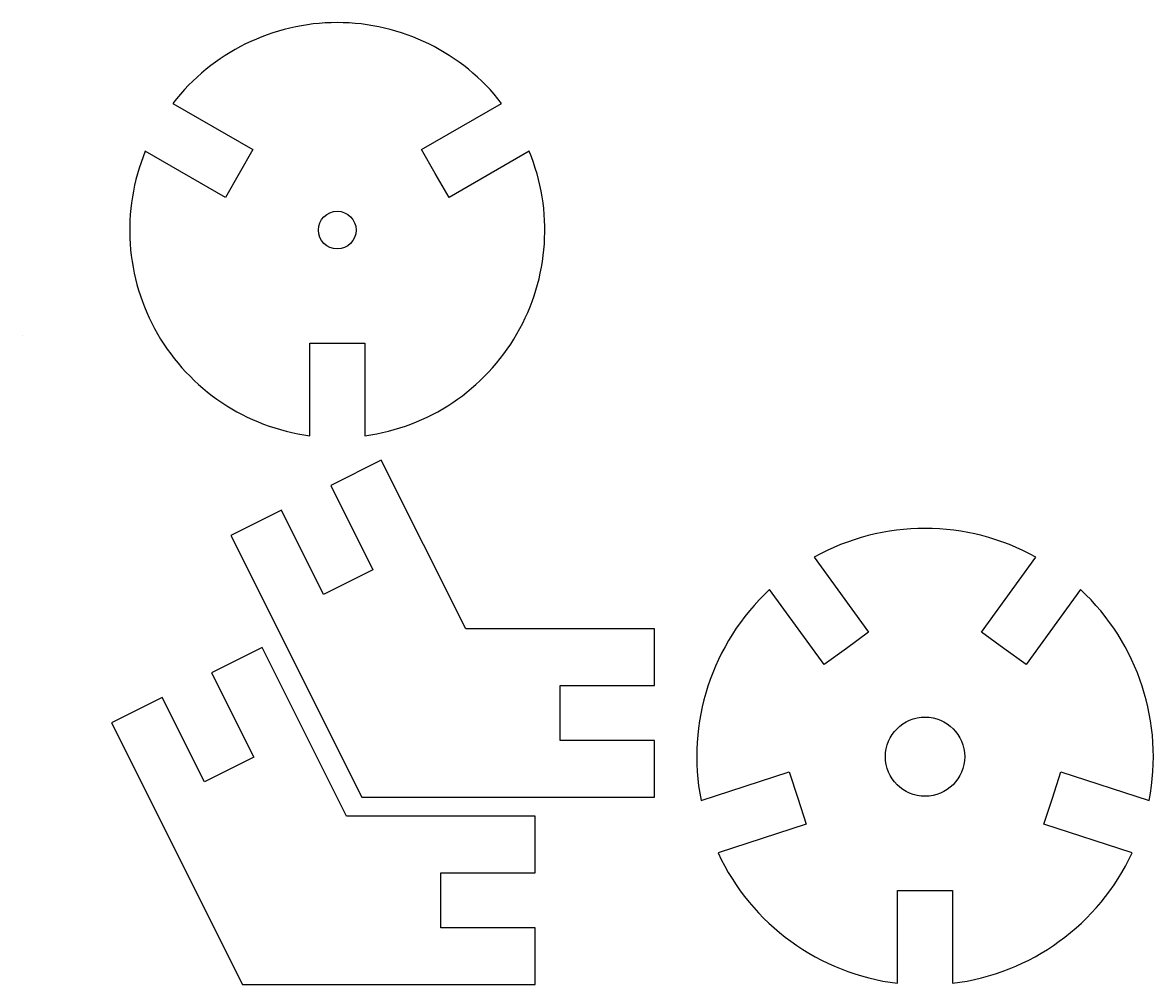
# Model space of a CAD drawing. Header units: inches. Extents: x -4.4 to 55.5, y 0.4 to 51.4.
import ezdxf

# ---------------------------------------------------------------- set-up
doc = ezdxf.new("R2010")
doc.units = ezdxf.units.IN
doc.header["$MEASUREMENT"] = 0

msp = doc.modelspace()

# ---------------------------------------------------------------- linework, layer by layer
for p, q in [((3.542, 47.095), (7.788, 44.644)), ((16.72, 44.644), (20.966, 47.095)), ((6.328, 42.115), (2.082, 44.566)), ((7.788, 44.644), (7.058, 43.379)), ((17.45, 43.379), (16.72, 44.644)), ((22.426, 44.566), (18.18, 42.115)), ((7.058, 43.379), (6.328, 42.115)), ((18.18, 42.115), (17.45, 43.379)), ((-4.422, 34.807), (-4.422, 34.807)), ((10.794, 34.379), (12.254, 34.379)), ((10.794, 29.477), (10.794, 34.379)), ((12.254, 34.379), (13.714, 34.379)), ((13.714, 34.379), (13.714, 29.477)), ((14.59, 28.18), (11.907, 26.838)), ((19.063, 19.236), (14.59, 28.18)), ((11.907, 26.838), (14.143, 22.367)), ((9.295, 25.532), (6.612, 24.191)), ((11.532, 21.06), (9.295, 25.532)), ((6.612, 24.191), (13.551, 10.316)), ((37.529, 23.038), (40.416, 19.064)), ((46.401, 19.064), (49.287, 23.038)), ((14.143, 22.367), (11.532, 21.06)), ((38.054, 17.348), (35.167, 21.321)), ((51.65, 21.321), (48.763, 17.348)), ((29.063, 19.236), (19.063, 19.236)), ((29.063, 16.236), (29.063, 19.236)), ((40.416, 19.064), (39.235, 18.206)), ((47.582, 18.206), (46.401, 19.064)), ((8.272, 18.254), (5.589, 16.912)), ((12.745, 9.31), (8.272, 18.254)), ((39.235, 18.206), (38.054, 17.348)), ((48.763, 17.348), (47.582, 18.206)), ((5.589, 16.912), (7.825, 12.44)), ((24.063, 13.316), (24.063, 16.236)), ((24.063, 16.236), (29.063, 16.236)), ((2.977, 15.606), (0.294, 14.264)), ((5.214, 11.134), (2.977, 15.606)), ((0.294, 14.264), (7.232, 0.39)), ((29.063, 13.316), (24.063, 13.316)), ((29.063, 10.316), (29.063, 13.316)), ((7.825, 12.44), (5.214, 11.134)), ((31.534, 10.139), (36.205, 11.656)), ((36.205, 11.656), (36.656, 10.268)), ((50.161, 10.268), (50.612, 11.656)), ((50.612, 11.656), (55.283, 10.139)), ((13.551, 10.316), (29.063, 10.316)), ((36.656, 10.268), (37.107, 8.879)), ((49.71, 8.879), (50.161, 10.268)), ((22.745, 9.31), (12.745, 9.31)), ((22.745, 6.31), (22.745, 9.31)), ((37.107, 8.879), (32.436, 7.362)), ((54.381, 7.362), (49.71, 8.879)), ((17.745, 3.39), (17.745, 6.31)), ((17.745, 6.31), (22.745, 6.31)), ((41.948, 5.362), (43.408, 5.362)), ((41.948, 0.45), (41.948, 5.362)), ((43.408, 5.362), (44.868, 5.362)), ((44.868, 5.362), (44.868, 0.45)), ((22.745, 3.39), (17.745, 3.39)), ((22.745, 0.39), (22.745, 3.39)), ((7.232, 0.39), (22.745, 0.39))]:
    msp.add_line(p, q)
for centre, radius in [((12.254, 40.379), 1), ((43.408, 12.462), 2.1)]:
    msp.add_circle(centre, radius)
for centre, radius, start, end in [((12.254, 40.379), 11, 37.62722, 142.37278), ((12.254, 40.379), 11, 157.62722, 262.37278), ((12.254, 40.379), 11, 277.62722, 382.37278), ((43.408, 12.462), 12.1, 60.93026, 119.06974), ((43.408, 12.462), 12.1, 132.93026, 191.06974), ((43.408, 12.462), 12.1, 348.93026, 407.06974), ((43.408, 12.462), 12.1, 204.93026, 263.06974), ((43.408, 12.462), 12.1, 276.93026, 335.06974)]:
    msp.add_arc(centre, radius, start, end)

doc.saveas('drawing.dxf')
